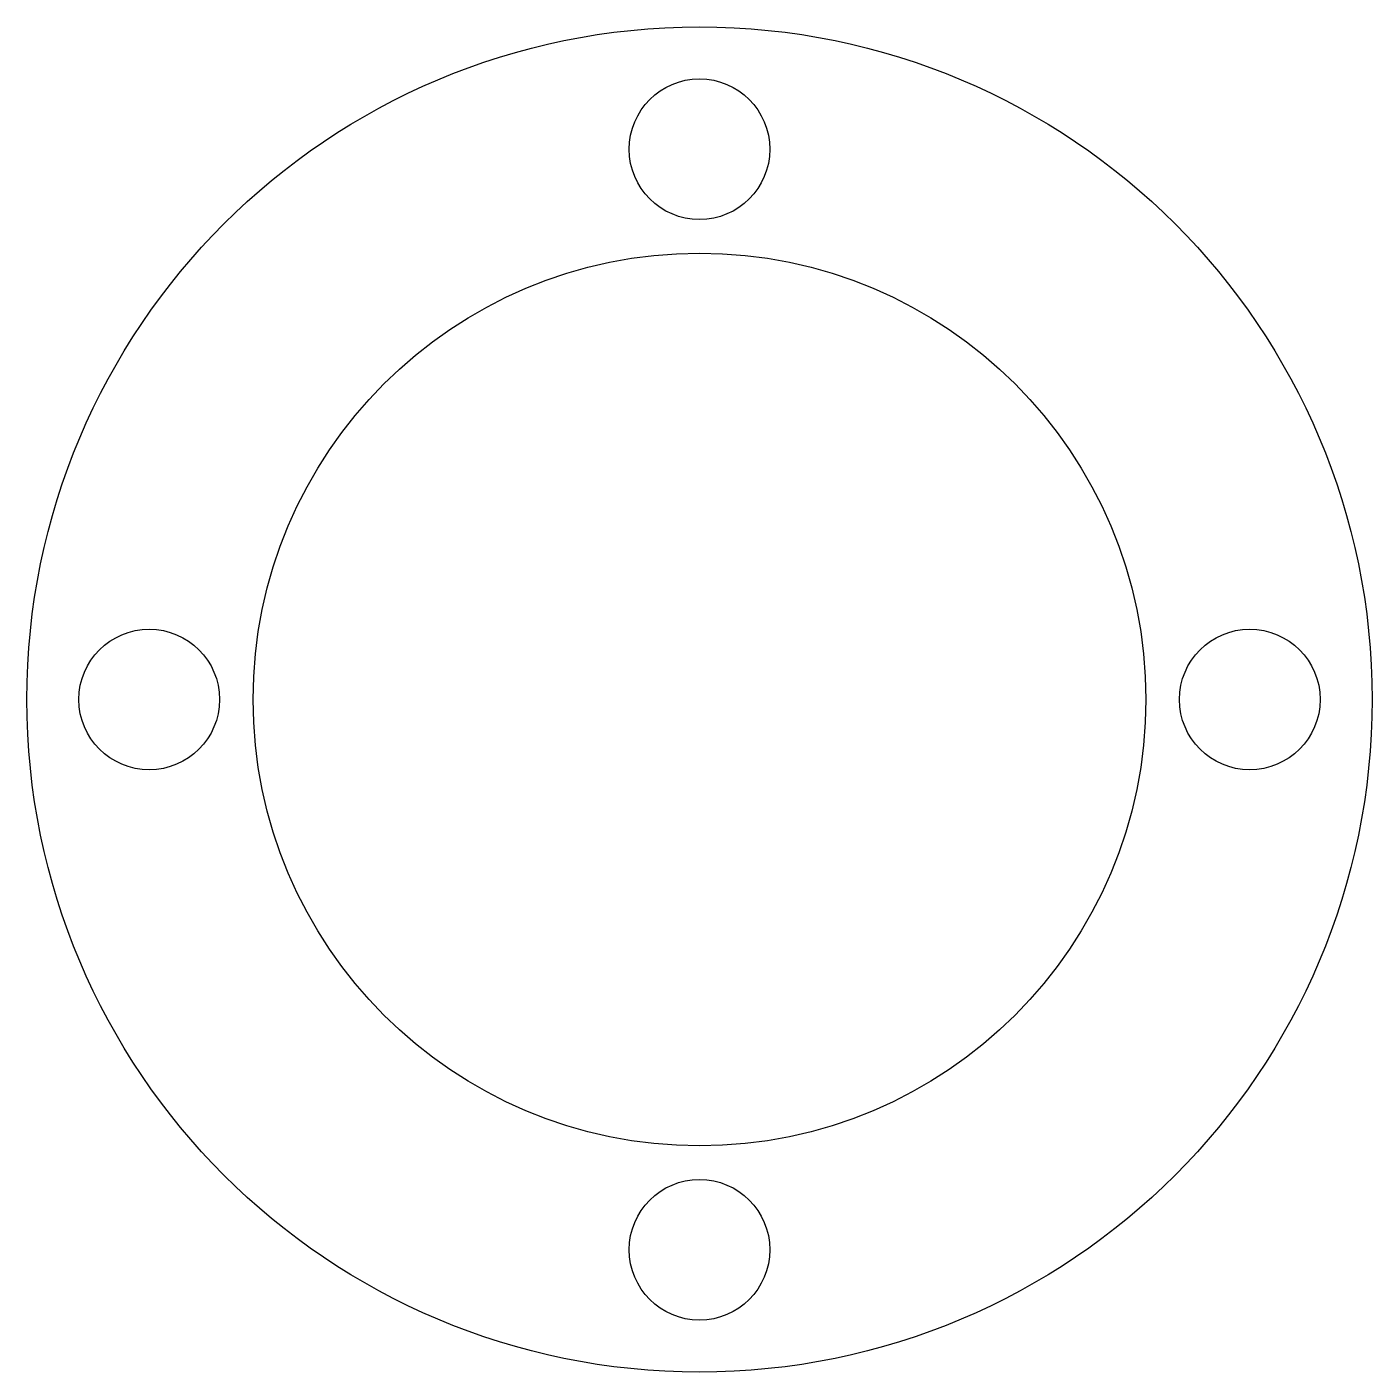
# Model space of a CAD drawing. Header units: millimetres. Extents: x -22 to 22, y -22 to 22.
import ezdxf

# ---------------------------------------------------------------- set-up
doc = ezdxf.new("R2010")
doc.units = ezdxf.units.MM
doc.layers.add('Part', color=7, linetype='CONTINUOUS')

msp = doc.modelspace()

# ---------------------------------------------------------------- linework, layer by layer
at = {"layer": 'Part'}
for p, q in [((2.3, 18), (2.3, 18, 0.5)), ((2.3, 18), (2.3, 18, 0.5)), ((-15.7, 0), (-15.7, 0, 0.5)), ((-15.7, 0), (-15.7, 0, 0.5)), ((14.6, 0), (14.6, 0, 0.5)), ((14.6, 0), (14.6, 0, 0.5)), ((20.3, 0), (20.3, 0, 0.5)), ((20.3, 0), (20.3, 0, 0.5)), ((22, 0), (22, 0, 0.5)), ((22, 0), (22, 0, 0.5)), ((2.3, -18), (2.3, -18, 0.5)), ((2.3, -18), (2.3, -18, 0.5))]:
    msp.add_line(p, q, dxfattribs=at)
for centre, radius in [((0, 0, 0.5), 22), ((0, 0), 22), ((0, 0, 0.5), 22), ((0, 0), 22), ((0, 18, 0.5), 2.3), ((0, 18), 2.3), ((0, 18, 0.5), 2.3), ((0, 18), 2.3), ((0, 0, 0.5), 14.6), ((0, 0), 14.6), ((0, 0, 0.5), 14.6), ((0, 0), 14.6), ((-18, 0, 0.5), 2.3), ((-18, 0), 2.3), ((-18, 0, 0.5), 2.3), ((-18, 0), 2.3), ((18, 0, 0.5), 2.3), ((18, 0), 2.3), ((18, 0, 0.5), 2.3), ((18, 0), 2.3), ((0, -18, 0.5), 2.3), ((0, -18), 2.3), ((0, -18, 0.5), 2.3), ((0, -18), 2.3)]:
    msp.add_circle(centre, radius, dxfattribs=at)

doc.saveas('drawing.dxf')
